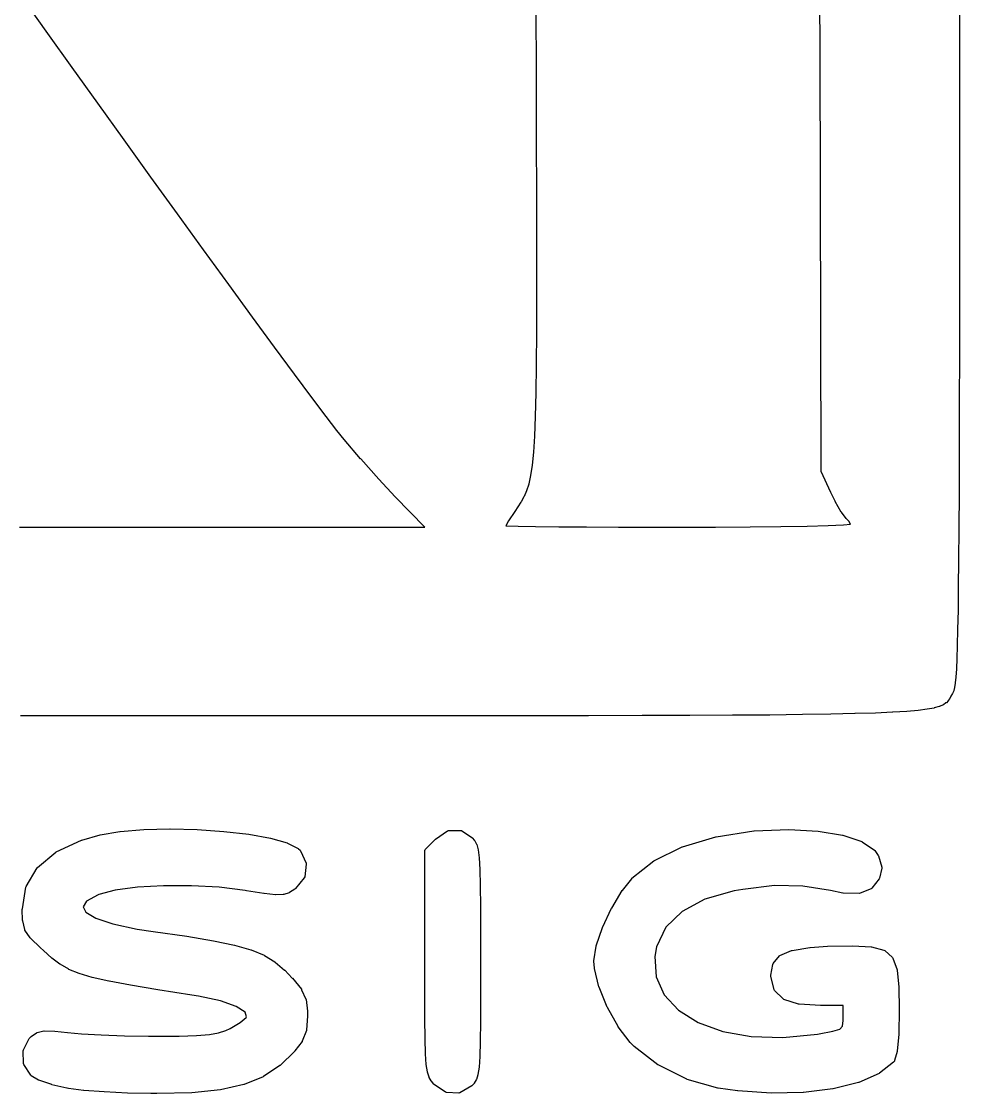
# Model space of a CAD drawing. Extents: x 2.5 to 13.9, y -9.4 to -3.9.
# Drawn here: x 13.0709 to 13.1745, y -8.0816 to -7.9631 of the extents above; entities that cross this region are included whole.
import ezdxf

# ---------------------------------------------------------------- set-up
doc = ezdxf.new("R2010")
doc.units = 0
doc.header["$MEASUREMENT"] = 0
doc.layers.add('BLACK', color=7, linetype='CONTINUOUS')

msp = doc.modelspace()

# ---------------------------------------------------------------- linework, layer by layer
at = {"layer": 'BLACK', "linetype": 'CONTINUOUS'}
for p, q in [((13.15906, -7.96644), (13.15894, -7.92031)), ((13.17446, -7.96018), (13.17446, -7.96965)), ((13.07377, -7.96446), (13.07125, -7.96091)), ((13.12767, -7.96169), (13.12769, -7.96874)), ((13.07647, -7.96824), (13.07377, -7.96446)), ((13.07377, -7.96446), (13.07377, -7.96446)), ((13.15918, -8.01278), (13.15906, -7.96644)), ((13.0793, -7.97219), (13.07647, -7.96824)), ((13.07647, -7.96824), (13.07647, -7.96824)), ((13.12769, -7.96874), (13.12771, -7.97602)), ((13.17446, -7.96965), (13.17446, -7.9783)), ((13.08221, -7.97624), (13.0793, -7.97219)), ((13.0793, -7.97219), (13.0793, -7.97219)), ((13.08516, -7.98033), (13.08221, -7.97624)), ((13.08221, -7.97624), (13.08221, -7.97624)), ((13.12771, -7.97602), (13.12771, -7.97602)), ((13.12771, -7.97602), (13.12773, -7.98248)), ((13.17446, -7.9783), (13.17445, -7.98618)), ((13.17446, -7.9783), (13.17446, -7.9783)), ((13.08809, -7.98439), (13.08516, -7.98033)), ((13.08516, -7.98033), (13.08516, -7.98033)), ((13.12773, -7.98248), (13.12773, -7.98248)), ((13.12773, -7.98248), (13.12774, -7.98815)), ((13.08809, -7.9844), (13.08809, -7.98439)), ((13.09097, -7.98837), (13.08809, -7.9844)), ((13.17445, -7.98618), (13.17445, -7.98618)), ((13.17445, -7.98618), (13.17445, -7.99331)), ((13.09375, -7.99219), (13.09097, -7.98837)), ((13.09097, -7.98837), (13.09097, -7.98837)), ((13.12774, -7.98815), (13.12774, -7.98815)), ((13.12774, -7.98815), (13.12774, -7.99311)), ((13.09638, -7.9958), (13.09375, -7.99219)), ((13.09375, -7.99219), (13.09375, -7.99219)), ((13.12774, -7.99311), (13.12773, -7.99739)), ((13.12774, -7.99311), (13.12774, -7.99311)), ((13.17445, -7.99331), (13.17444, -7.99974)), ((13.17445, -7.99331), (13.17445, -7.99331)), ((13.09882, -7.99912), (13.09638, -7.9958)), ((13.09638, -7.9958), (13.09638, -7.9958)), ((13.12773, -7.99739), (13.12771, -8.00106)), ((13.12773, -7.99739), (13.12773, -7.99739)), ((13.09882, -7.99913), (13.09882, -7.99912)), ((13.10101, -8.0021), (13.09882, -7.99913)), ((13.17444, -7.99975), (13.17443, -8.00551)), ((13.17444, -7.99974), (13.17444, -7.99975)), ((13.12771, -8.00106), (13.12766, -8.00417)), ((13.12771, -8.00106), (13.12771, -8.00106)), ((13.10292, -8.00467), (13.10101, -8.0021)), ((13.10101, -8.0021), (13.10101, -8.0021)), ((13.12766, -8.00417), (13.1276, -8.00678)), ((13.12766, -8.00417), (13.12766, -8.00417)), ((13.1045, -8.00677), (13.10292, -8.00467)), ((13.10292, -8.00467), (13.10292, -8.00467)), ((13.17443, -8.00551), (13.17441, -8.01065)), ((13.17443, -8.00551), (13.17443, -8.00551)), ((13.1057, -8.00833), (13.1045, -8.00677)), ((13.1045, -8.00677), (13.1045, -8.00677)), ((13.1276, -8.00678), (13.12751, -8.00894)), ((13.1276, -8.00678), (13.1276, -8.00678)), ((13.10651, -8.00933), (13.1057, -8.00833)), ((13.1057, -8.00833), (13.1057, -8.00833)), ((13.10832, -8.01147), (13.10651, -8.00933)), ((13.10651, -8.00933), (13.10651, -8.00933)), ((13.12751, -8.00895), (13.1274, -8.01071)), ((13.12751, -8.00894), (13.12751, -8.00895)), ((13.10833, -8.01147), (13.10832, -8.01147)), ((13.11031, -8.0137), (13.10833, -8.01147)), ((13.1274, -8.01072), (13.12726, -8.01215)), ((13.1274, -8.01071), (13.1274, -8.01072)), ((13.17441, -8.01065), (13.1744, -8.01519)), ((13.17441, -8.01065), (13.17441, -8.01065)), ((13.12726, -8.01216), (13.12709, -8.0133)), ((13.12726, -8.01215), (13.12726, -8.01216)), ((13.15919, -8.01286), (13.15918, -8.01278)), ((13.16024, -8.01518), (13.15919, -8.01286)), ((13.11215, -8.01566), (13.11031, -8.0137)), ((13.11031, -8.0137), (13.11031, -8.0137)), ((13.12709, -8.01332), (13.12689, -8.01423)), ((13.12709, -8.0133), (13.12709, -8.01332)), ((13.12663, -8.01501), (13.12636, -8.01564)), ((13.12664, -8.01499), (13.12663, -8.01501)), ((13.12688, -8.01425), (13.12664, -8.01499)), ((13.12689, -8.01423), (13.12688, -8.01425)), ((13.16025, -8.01518), (13.16024, -8.01518)), ((13.16071, -8.01615), (13.16025, -8.01518)), ((13.1744, -8.01519), (13.17438, -8.01918)), ((13.1744, -8.01519), (13.1744, -8.01519)), ((13.11215, -8.01567), (13.11215, -8.01566)), ((13.11542, -8.01902), (13.11215, -8.01567)), ((13.12602, -8.01623), (13.12566, -8.01678)), ((13.12603, -8.01622), (13.12602, -8.01623)), ((13.12635, -8.01565), (13.12603, -8.01622)), ((13.12636, -8.01564), (13.12635, -8.01565)), ((13.16072, -8.01616), (13.16071, -8.01615)), ((13.1614, -8.01735), (13.16072, -8.01616)), ((13.12533, -8.01727), (13.12465, -8.0183)), ((13.12566, -8.01678), (13.12533, -8.01727)), ((13.12566, -8.01678), (13.12566, -8.01678)), ((13.16141, -8.01737), (13.1614, -8.01735)), ((13.16193, -8.01805), (13.16141, -8.01737)), ((13.12465, -8.0183), (13.12434, -8.01885)), ((13.12434, -8.01885), (13.12448, -8.01886)), ((13.12448, -8.01886), (13.1257, -8.0189)), ((13.15763, -8.0189), (13.15996, -8.01884)), ((13.15996, -8.01884), (13.16163, -8.01876)), ((13.16163, -8.01876), (13.16242, -8.01869)), ((13.16195, -8.01807), (13.16193, -8.01805)), ((13.16224, -8.01836), (13.16195, -8.01807)), ((13.16242, -8.01869), (13.16224, -8.01836)), ((13.07063, -8.01902), (13.11542, -8.01902)), ((13.1257, -8.0189), (13.12764, -8.01894)), ((13.12764, -8.01894), (13.12764, -8.01894)), ((13.12764, -8.01894), (13.13019, -8.01897)), ((13.13019, -8.01897), (13.13019, -8.01897)), ((13.13019, -8.01897), (13.13327, -8.01899)), ((13.13327, -8.01899), (13.13327, -8.01899)), ((13.13327, -8.01899), (13.13679, -8.01901)), ((13.13679, -8.01901), (13.13679, -8.01901)), ((13.13679, -8.01901), (13.14066, -8.01902)), ((13.14066, -8.01902), (13.14066, -8.01902)), ((13.14066, -8.01902), (13.14337, -8.01902)), ((13.14337, -8.01902), (13.14751, -8.01901)), ((13.14751, -8.01901), (13.15132, -8.01899)), ((13.15132, -8.01899), (13.15472, -8.01895)), ((13.15472, -8.01895), (13.15763, -8.0189)), ((13.17438, -8.01918), (13.17435, -8.02265)), ((13.17438, -8.01918), (13.17438, -8.01918)), ((13.17435, -8.02265), (13.17432, -8.02564)), ((13.17435, -8.02265), (13.17435, -8.02265)), ((13.17432, -8.02564), (13.17429, -8.02819)), ((13.17432, -8.02564), (13.17432, -8.02564)), ((13.17429, -8.02819), (13.17425, -8.03032)), ((13.17429, -8.02819), (13.17429, -8.02819)), ((13.17425, -8.03033), (13.17421, -8.03209)), ((13.17425, -8.03032), (13.17425, -8.03033)), ((13.17421, -8.0321), (13.17416, -8.03353)), ((13.17421, -8.03209), (13.17421, -8.0321)), ((13.17416, -8.03353), (13.17411, -8.03467)), ((13.17416, -8.03353), (13.17416, -8.03353)), ((13.17411, -8.03468), (13.17405, -8.03556)), ((13.17411, -8.03467), (13.17411, -8.03468)), ((13.17398, -8.03623), (13.17391, -8.03671)), ((13.17405, -8.03557), (13.17398, -8.03622)), ((13.17398, -8.03622), (13.17398, -8.03623)), ((13.17405, -8.03556), (13.17405, -8.03557)), ((13.17351, -8.03767), (13.17337, -8.03792)), ((13.17367, -8.0374), (13.17351, -8.03767)), ((13.17372, -8.03732), (13.17367, -8.0374)), ((13.17367, -8.0374), (13.17367, -8.0374)), ((13.17373, -8.0373), (13.17372, -8.03732)), ((13.17382, -8.03708), (13.17373, -8.0373)), ((13.17383, -8.03705), (13.17382, -8.03708)), ((13.17391, -8.03673), (13.17383, -8.03705)), ((13.17391, -8.03671), (13.17391, -8.03673)), ((13.17164, -8.03899), (13.17089, -8.03913)), ((13.17166, -8.03898), (13.17164, -8.03899)), ((13.17222, -8.03883), (13.17166, -8.03898)), ((13.17224, -8.03882), (13.17222, -8.03883)), ((13.17265, -8.03864), (13.17224, -8.03882)), ((13.17268, -8.03863), (13.17265, -8.03864)), ((13.17296, -8.03843), (13.17268, -8.03863)), ((13.173, -8.03841), (13.17296, -8.03843)), ((13.17319, -8.03819), (13.173, -8.03841)), ((13.17322, -8.03817), (13.17319, -8.03819)), ((13.17337, -8.03793), (13.17322, -8.03817)), ((13.17337, -8.03792), (13.17337, -8.03793)), ((13.08128, -8.03985), (13.07077, -8.03985)), ((13.08279, -8.03985), (13.08128, -8.03985)), ((13.09324, -8.03985), (13.08279, -8.03985)), ((13.10284, -8.03986), (13.09324, -8.03985)), ((13.11163, -8.03986), (13.10284, -8.03986)), ((13.11964, -8.03986), (13.11163, -8.03986)), ((13.11163, -8.03986), (13.11163, -8.03986)), ((13.12692, -8.03985), (13.11964, -8.03986)), ((13.11964, -8.03986), (13.11964, -8.03986)), ((13.13349, -8.03984), (13.12692, -8.03985)), ((13.12692, -8.03985), (13.12692, -8.03985)), ((13.1394, -8.03983), (13.13349, -8.03984)), ((13.13349, -8.03984), (13.13349, -8.03984)), ((13.14468, -8.03981), (13.1394, -8.03983)), ((13.1394, -8.03983), (13.1394, -8.03983)), ((13.14937, -8.03979), (13.14468, -8.03981)), ((13.14468, -8.03981), (13.14468, -8.03981)), ((13.1535, -8.03976), (13.14937, -8.03979)), ((13.14937, -8.03979), (13.14937, -8.03979)), ((13.15711, -8.03972), (13.1535, -8.03976)), ((13.1535, -8.03976), (13.1535, -8.03976)), ((13.16024, -8.03967), (13.15711, -8.03972)), ((13.15711, -8.03972), (13.15711, -8.03972)), ((13.16291, -8.03961), (13.16024, -8.03967)), ((13.16024, -8.03967), (13.16024, -8.03967)), ((13.16292, -8.03961), (13.16291, -8.03961)), ((13.16518, -8.03954), (13.16292, -8.03961)), ((13.16707, -8.03946), (13.16518, -8.03954)), ((13.16518, -8.03954), (13.16518, -8.03954)), ((13.16708, -8.03946), (13.16707, -8.03946)), ((13.16863, -8.03936), (13.16708, -8.03946)), ((13.16864, -8.03936), (13.16863, -8.03936)), ((13.16988, -8.03925), (13.16864, -8.03936)), ((13.16989, -8.03925), (13.16988, -8.03925)), ((13.17088, -8.03913), (13.16989, -8.03925)), ((13.17089, -8.03913), (13.17088, -8.03913)), ((13.07754, -8.05358), (13.07954, -8.05299)), ((13.07954, -8.05299), (13.07956, -8.05299)), ((13.07956, -8.05299), (13.08174, -8.05261)), ((13.08174, -8.05261), (13.08176, -8.05261)), ((13.08176, -8.05261), (13.08437, -8.05239)), ((13.08437, -8.05239), (13.08438, -8.05239)), ((13.08438, -8.05239), (13.08726, -8.05233)), ((13.08726, -8.05233), (13.08727, -8.05233)), ((13.08727, -8.05233), (13.09026, -8.05241)), ((13.09026, -8.05241), (13.09027, -8.05241)), ((13.09027, -8.05241), (13.09321, -8.05261)), ((13.09321, -8.05261), (13.09322, -8.05261)), ((13.09322, -8.05261), (13.09596, -8.05294)), ((13.09596, -8.05294), (13.09597, -8.05294)), ((13.09597, -8.05294), (13.09835, -8.05336)), ((13.11658, -8.05348), (13.11792, -8.05256)), ((13.11792, -8.05256), (13.11803, -8.05253)), ((13.11803, -8.05253), (13.11933, -8.0525)), ((13.11933, -8.0525), (13.11944, -8.05253)), ((13.11944, -8.05253), (13.12059, -8.05328)), ((13.14385, -8.05431), (13.14754, -8.05321)), ((13.14754, -8.05321), (13.14757, -8.0532)), ((13.14757, -8.0532), (13.15174, -8.05256)), ((13.15174, -8.05256), (13.15176, -8.05256)), ((13.15176, -8.05256), (13.15559, -8.0524)), ((13.15559, -8.0524), (13.15561, -8.0524)), ((13.15561, -8.0524), (13.15883, -8.05258)), ((13.15883, -8.05258), (13.15885, -8.05258)), ((13.15885, -8.05258), (13.16155, -8.05303)), ((13.16155, -8.05303), (13.16158, -8.05304)), ((13.16158, -8.05304), (13.16365, -8.05374)), ((13.0747, -8.05489), (13.07751, -8.05359)), ((13.07751, -8.05359), (13.07754, -8.05358)), ((13.09835, -8.05336), (13.09837, -8.05337)), ((13.09837, -8.05337), (13.10022, -8.05388)), ((13.10022, -8.05388), (13.10025, -8.0539)), ((13.10025, -8.0539), (13.10142, -8.05449)), ((13.11546, -8.0546), (13.11655, -8.05351)), ((13.11655, -8.05351), (13.11658, -8.05348)), ((13.12059, -8.05328), (13.12063, -8.05331)), ((13.12063, -8.05331), (13.12089, -8.05361)), ((13.12089, -8.05361), (13.12092, -8.05365)), ((13.12092, -8.05365), (13.12112, -8.05403)), ((13.12112, -8.05403), (13.12114, -8.05407)), ((13.12114, -8.05407), (13.12129, -8.05465)), ((13.14071, -8.05586), (13.14382, -8.05433)), ((13.14382, -8.05433), (13.14385, -8.05431)), ((13.16365, -8.05374), (13.1637, -8.05377)), ((13.1637, -8.05377), (13.16505, -8.05469)), ((13.07264, -8.0566), (13.07466, -8.05492)), ((13.07466, -8.05492), (13.0747, -8.05489)), ((13.10142, -8.05449), (13.10147, -8.05453)), ((13.10147, -8.05453), (13.10164, -8.0547)), ((13.10164, -8.0547), (13.10169, -8.05476)), ((13.10169, -8.05476), (13.10231, -8.05612)), ((13.1154, -8.05474), (13.11546, -8.0546)), ((13.1154, -8.06706), (13.1154, -8.05474)), ((13.12129, -8.05465), (13.1213, -8.05467)), ((13.1213, -8.05467), (13.12141, -8.05554)), ((13.12141, -8.05554), (13.12141, -8.05555)), ((13.12141, -8.05555), (13.12149, -8.05682)), ((13.16505, -8.05469), (13.1651, -8.05474)), ((13.1651, -8.05474), (13.16547, -8.05527)), ((13.16547, -8.05527), (13.16549, -8.05533)), ((13.16549, -8.05533), (13.16587, -8.05655)), ((13.07139, -8.0587), (13.0726, -8.05665)), ((13.0726, -8.05665), (13.07264, -8.0566)), ((13.10232, -8.05623), (13.10214, -8.05763)), ((13.10231, -8.05612), (13.10232, -8.05623)), ((13.13828, -8.0578), (13.14068, -8.05588)), ((13.14068, -8.05588), (13.14071, -8.05586)), ((13.16587, -8.05666), (13.16562, -8.05777)), ((13.16587, -8.05655), (13.16587, -8.05666)), ((13.10209, -8.05773), (13.10113, -8.05892)), ((13.10214, -8.05763), (13.10209, -8.05773)), ((13.12149, -8.05682), (13.12149, -8.05682)), ((13.12149, -8.05682), (13.12153, -8.05858)), ((13.13722, -8.05913), (13.13825, -8.05784)), ((13.13825, -8.05784), (13.13828, -8.0578)), ((13.16558, -8.05784), (13.16479, -8.0589)), ((13.16562, -8.05777), (13.16558, -8.05784)), ((13.07096, -8.06118), (13.07136, -8.05877)), ((13.07136, -8.05877), (13.07139, -8.0587)), ((13.08122, -8.0591), (13.07942, -8.05957)), ((13.08367, -8.05878), (13.08122, -8.0591)), ((13.08655, -8.05862), (13.08367, -8.05878)), ((13.08964, -8.05862), (13.08655, -8.05862)), ((13.09271, -8.05879), (13.08964, -8.05862)), ((13.09557, -8.05914), (13.09271, -8.05879)), ((13.09572, -8.05917), (13.09557, -8.05914)), ((13.10104, -8.059), (13.10047, -8.05937)), ((13.10105, -8.05899), (13.10104, -8.059)), ((13.10109, -8.05896), (13.10105, -8.05899)), ((13.10113, -8.05892), (13.10109, -8.05896)), ((13.12153, -8.05858), (13.12153, -8.05859)), ((13.12153, -8.05859), (13.12156, -8.06095)), ((13.13721, -8.05915), (13.13722, -8.05913)), ((13.15052, -8.05902), (13.14957, -8.05919)), ((13.15402, -8.0586), (13.15052, -8.05902)), ((13.15714, -8.05865), (13.15402, -8.0586)), ((13.16019, -8.05916), (13.15714, -8.05865)), ((13.16471, -8.05896), (13.16347, -8.05945)), ((13.16479, -8.0589), (13.16471, -8.05896)), ((13.07806, -8.06032), (13.07768, -8.06094)), ((13.07933, -8.05961), (13.07806, -8.06032)), ((13.07942, -8.05957), (13.07933, -8.05961)), ((13.09764, -8.05947), (13.09572, -8.05917)), ((13.09572, -8.05917), (13.09572, -8.05917)), ((13.09765, -8.05947), (13.09764, -8.05947)), ((13.09892, -8.05962), (13.09765, -8.05947)), ((13.09895, -8.05962), (13.09892, -8.05962)), ((13.09977, -8.05959), (13.09895, -8.05962)), ((13.09983, -8.05958), (13.09977, -8.05959)), ((13.10042, -8.05939), (13.09983, -8.05958)), ((13.10047, -8.05937), (13.10042, -8.05939)), ((13.13605, -8.06109), (13.13721, -8.05915)), ((13.14633, -8.0601), (13.14381, -8.06145)), ((13.14957, -8.05919), (13.14633, -8.0601)), ((13.16157, -8.05943), (13.16019, -8.05916)), ((13.16161, -8.05943), (13.16157, -8.05943)), ((13.1634, -8.05947), (13.16161, -8.05943)), ((13.16347, -8.05945), (13.1634, -8.05947)), ((13.07095, -8.06122), (13.07096, -8.06118)), ((13.07099, -8.06245), (13.07095, -8.06122)), ((13.07768, -8.06094), (13.07797, -8.06152)), ((13.12156, -8.06095), (13.12156, -8.06095)), ((13.12156, -8.06095), (13.12157, -8.06402)), ((13.13504, -8.06323), (13.13604, -8.06111)), ((13.13604, -8.06111), (13.13605, -8.06109)), ((13.14381, -8.06145), (13.14204, -8.0632)), ((13.071, -8.06249), (13.07099, -8.06245)), ((13.07122, -8.06346), (13.071, -8.06249)), ((13.07797, -8.06152), (13.07906, -8.06219)), ((13.07906, -8.06219), (13.08097, -8.06283)), ((13.07125, -8.06353), (13.07122, -8.06346)), ((13.07184, -8.06438), (13.07125, -8.06353)), ((13.08097, -8.06283), (13.08363, -8.0634)), ((13.08363, -8.0634), (13.0854, -8.06367)), ((13.0854, -8.06367), (13.0854, -8.06367)), ((13.0854, -8.06367), (13.08911, -8.0642)), ((13.13434, -8.06526), (13.13503, -8.06324)), ((13.13503, -8.06324), (13.13504, -8.06323)), ((13.14204, -8.0632), (13.14101, -8.06535)), ((13.07186, -8.06441), (13.07184, -8.06438)), ((13.07296, -8.06549), (13.07186, -8.06441)), ((13.08911, -8.0642), (13.08911, -8.0642)), ((13.08911, -8.0642), (13.09206, -8.06469)), ((13.09206, -8.06469), (13.09207, -8.06469)), ((13.09207, -8.06469), (13.09439, -8.06517)), ((13.12157, -8.06402), (13.12157, -8.06402)), ((13.12157, -8.06402), (13.12157, -8.067)), ((13.07297, -8.06549), (13.07296, -8.06549)), ((13.07328, -8.06578), (13.07297, -8.06549)), ((13.07422, -8.06661), (13.07328, -8.06578)), ((13.07328, -8.06578), (13.07328, -8.06578)), ((13.09439, -8.06517), (13.0944, -8.06517)), ((13.0944, -8.06517), (13.09621, -8.0657)), ((13.09621, -8.0657), (13.09623, -8.0657)), ((13.09623, -8.0657), (13.09766, -8.0663)), ((13.13407, -8.06691), (13.13433, -8.06529)), ((13.13433, -8.06529), (13.13434, -8.06526)), ((13.14101, -8.06535), (13.14081, -8.06644)), ((13.15463, -8.06632), (13.15591, -8.06577)), ((13.15591, -8.06577), (13.15596, -8.06576)), ((13.15596, -8.06576), (13.15794, -8.06543)), ((13.15794, -8.06543), (13.15796, -8.06543)), ((13.15796, -8.06543), (13.15987, -8.06531)), ((13.15987, -8.06531), (13.15988, -8.06531)), ((13.15988, -8.06531), (13.16266, -8.06525)), ((13.16266, -8.06525), (13.16267, -8.06525)), ((13.16267, -8.06525), (13.16469, -8.06535)), ((13.16469, -8.06535), (13.16474, -8.06536)), ((13.16474, -8.06536), (13.16611, -8.06574)), ((13.16611, -8.06574), (13.16619, -8.06578)), ((13.16619, -8.06578), (13.16705, -8.06655)), ((13.07423, -8.06662), (13.07422, -8.06661)), ((13.07511, -8.06728), (13.07423, -8.06662)), ((13.07513, -8.0673), (13.07511, -8.06728)), ((13.07608, -8.06785), (13.07513, -8.0673)), ((13.09766, -8.0663), (13.09769, -8.06632)), ((13.09769, -8.06632), (13.09886, -8.06704)), ((13.09886, -8.06704), (13.09888, -8.06706)), ((13.09888, -8.06706), (13.09992, -8.06795)), ((13.1154, -8.07037), (13.1154, -8.06706)), ((13.12157, -8.067), (13.12157, -8.067)), ((13.12157, -8.067), (13.12157, -8.07069)), ((13.13407, -8.06696), (13.13407, -8.06691)), ((13.13413, -8.06773), (13.13407, -8.06696)), ((13.14081, -8.06644), (13.14095, -8.06868)), ((13.15363, -8.06848), (13.15383, -8.06731)), ((13.15383, -8.06731), (13.15387, -8.06722)), ((13.15387, -8.06722), (13.15456, -8.06638)), ((13.15456, -8.06638), (13.15463, -8.06632)), ((13.16705, -8.06655), (13.1671, -8.06663)), ((13.1671, -8.06663), (13.16756, -8.0679)), ((13.0761, -8.06786), (13.07608, -8.06785)), ((13.07723, -8.06833), (13.0761, -8.06786)), ((13.07725, -8.06833), (13.07723, -8.06833)), ((13.07867, -8.06875), (13.07725, -8.06833)), ((13.09992, -8.06795), (13.09993, -8.06796)), ((13.09993, -8.06796), (13.10077, -8.06883)), ((13.13413, -8.06777), (13.13413, -8.06773)), ((13.13464, -8.06979), (13.13413, -8.06777)), ((13.15363, -8.06852), (13.15363, -8.06848)), ((13.15363, -8.06869), (13.15363, -8.06852)), ((13.16756, -8.0679), (13.16757, -8.06794)), ((13.16757, -8.06794), (13.16776, -8.06981)), ((13.07868, -8.06876), (13.07867, -8.06875)), ((13.08052, -8.06917), (13.07868, -8.06876)), ((13.08053, -8.06917), (13.08052, -8.06917)), ((13.0829, -8.0696), (13.08053, -8.06917)), ((13.08591, -8.0701), (13.0829, -8.0696)), ((13.0829, -8.0696), (13.0829, -8.0696)), ((13.10077, -8.06883), (13.10078, -8.06884)), ((13.10078, -8.06884), (13.10177, -8.07006)), ((13.13465, -8.06981), (13.13464, -8.06979)), ((13.14095, -8.06868), (13.14184, -8.07066)), ((13.15364, -8.06874), (13.15363, -8.06869)), ((13.15398, -8.07011), (13.15364, -8.06874)), ((13.08592, -8.0701), (13.08591, -8.0701)), ((13.08969, -8.07069), (13.08592, -8.0701)), ((13.09041, -8.07081), (13.08969, -8.07069)), ((13.08969, -8.07069), (13.08969, -8.07069)), ((13.09285, -8.07134), (13.09041, -8.07081)), ((13.10177, -8.07006), (13.1018, -8.0701)), ((13.1018, -8.0701), (13.10228, -8.07114)), ((13.11541, -8.07329), (13.1154, -8.07037)), ((13.1154, -8.07037), (13.1154, -8.07037)), ((13.12157, -8.07069), (13.12156, -8.0736)), ((13.12157, -8.07069), (13.12157, -8.07069)), ((13.13556, -8.07204), (13.13465, -8.06981)), ((13.14184, -8.07066), (13.14341, -8.07236)), ((13.15403, -8.0702), (13.15398, -8.07011)), ((13.15498, -8.07112), (13.15403, -8.0702)), ((13.16776, -8.06981), (13.16776, -8.06983)), ((13.16776, -8.06983), (13.16779, -8.07228)), ((13.09459, -8.07195), (13.09285, -8.07134)), ((13.09555, -8.07257), (13.09459, -8.07195)), ((13.10228, -8.07114), (13.1023, -8.0712)), ((13.1023, -8.0712), (13.10245, -8.07249)), ((13.13557, -8.07206), (13.13556, -8.07204)), ((13.13675, -8.07418), (13.13557, -8.07206)), ((13.15506, -8.07117), (13.15498, -8.07112)), ((13.15668, -8.07169), (13.15506, -8.07117)), ((13.15673, -8.0717), (13.15668, -8.07169)), ((13.15911, -8.07186), (13.15673, -8.0717)), ((13.15912, -8.07186), (13.15911, -8.07186)), ((13.16162, -8.07186), (13.15912, -8.07186)), ((13.16162, -8.07317), (13.16162, -8.07186)), ((13.09501, -8.07374), (13.09568, -8.07318)), ((13.09572, -8.07311), (13.09555, -8.07257)), ((13.09568, -8.07318), (13.09572, -8.07311)), ((13.10246, -8.073), (13.10234, -8.07456)), ((13.10245, -8.07249), (13.10245, -8.07251)), ((13.10245, -8.07251), (13.10246, -8.07298)), ((13.10246, -8.07298), (13.10246, -8.073)), ((13.11544, -8.07553), (13.11541, -8.07329)), ((13.11541, -8.07329), (13.11541, -8.07329)), ((13.14341, -8.07236), (13.14559, -8.07372)), ((13.16162, -8.07352), (13.16162, -8.07317)), ((13.16779, -8.07228), (13.16774, -8.07502)), ((13.16779, -8.07228), (13.16779, -8.07228)), ((13.09344, -8.07461), (13.09392, -8.07438)), ((13.09392, -8.07438), (13.09501, -8.07374)), ((13.12156, -8.0736), (13.12153, -8.07583)), ((13.12156, -8.0736), (13.12156, -8.0736)), ((13.13677, -8.07421), (13.13675, -8.07418)), ((13.13807, -8.07592), (13.13677, -8.07421)), ((13.14559, -8.07372), (13.1483, -8.07472)), ((13.16047, -8.0747), (13.16125, -8.07445)), ((13.16125, -8.07445), (13.16154, -8.07413)), ((13.16154, -8.07413), (13.16162, -8.07352)), ((13.07107, -8.07675), (13.07172, -8.0755)), ((13.07172, -8.0755), (13.07175, -8.07545)), ((13.07175, -8.07545), (13.0719, -8.07531)), ((13.0719, -8.07531), (13.07192, -8.07529)), ((13.07192, -8.07529), (13.07252, -8.07487)), ((13.07252, -8.07487), (13.07258, -8.07484)), ((13.07258, -8.07484), (13.07333, -8.07465)), ((13.07333, -8.07465), (13.07338, -8.07465)), ((13.07338, -8.07465), (13.07453, -8.07468)), ((13.07453, -8.07468), (13.07455, -8.07468)), ((13.07455, -8.07468), (13.07595, -8.07484)), ((13.07595, -8.07484), (13.0775, -8.07498)), ((13.0775, -8.07498), (13.07968, -8.0751)), ((13.07968, -8.0751), (13.08224, -8.07519)), ((13.08224, -8.07519), (13.0849, -8.07523)), ((13.0849, -8.07523), (13.0856, -8.07524)), ((13.0856, -8.07524), (13.08827, -8.07523)), ((13.08827, -8.07523), (13.09021, -8.07518)), ((13.09021, -8.07518), (13.09161, -8.07507)), ((13.09161, -8.07507), (13.09262, -8.07488)), ((13.09262, -8.07488), (13.09344, -8.07461)), ((13.10233, -8.07462), (13.10187, -8.07578)), ((13.10234, -8.07456), (13.10233, -8.07462)), ((13.11549, -8.07718), (13.11544, -8.07553)), ((13.11544, -8.07553), (13.11544, -8.07553)), ((13.1483, -8.07472), (13.15145, -8.07529)), ((13.15145, -8.07529), (13.15496, -8.0754)), ((13.15496, -8.0754), (13.15876, -8.07502)), ((13.15876, -8.07502), (13.15897, -8.07498)), ((13.15897, -8.07498), (13.16047, -8.0747)), ((13.16774, -8.07503), (13.16757, -8.07689)), ((13.16774, -8.07502), (13.16774, -8.07503)), ((13.07105, -8.07685), (13.07107, -8.07675)), ((13.0711, -8.07825), (13.07105, -8.07685)), ((13.10104, -8.07688), (13.09943, -8.07846)), ((13.10105, -8.07686), (13.10104, -8.07688)), ((13.10185, -8.07583), (13.10105, -8.07686)), ((13.10187, -8.07578), (13.10185, -8.07583)), ((13.12153, -8.07583), (13.12147, -8.07748)), ((13.12153, -8.07583), (13.12153, -8.07583)), ((13.13809, -8.07594), (13.13807, -8.07592)), ((13.13849, -8.07635), (13.13809, -8.07594)), ((13.13851, -8.07636), (13.13849, -8.07635)), ((13.14115, -8.0784), (13.13851, -8.07636)), ((13.16757, -8.07689), (13.16756, -8.07693)), ((13.11549, -8.07719), (13.11549, -8.07718)), ((13.11557, -8.07837), (13.11549, -8.07719)), ((13.12147, -8.07749), (13.12139, -8.07866)), ((13.12147, -8.07748), (13.12147, -8.07749)), ((13.16716, -8.0781), (13.16563, -8.07934)), ((13.1672, -8.07806), (13.16716, -8.0781)), ((13.16726, -8.07798), (13.1672, -8.07806)), ((13.16728, -8.07792), (13.16726, -8.07798)), ((13.16756, -8.07693), (13.16728, -8.07792)), ((13.07113, -8.07835), (13.0711, -8.07825)), ((13.07188, -8.07955), (13.07113, -8.07835)), ((13.0994, -8.07849), (13.0976, -8.07969)), ((13.09943, -8.07846), (13.0994, -8.07849)), ((13.11557, -8.07838), (13.11557, -8.07837)), ((13.11569, -8.07919), (13.11557, -8.07838)), ((13.1157, -8.07922), (13.11569, -8.07919)), ((13.11587, -8.07976), (13.1157, -8.07922)), ((13.12139, -8.07867), (13.12127, -8.07947)), ((13.12139, -8.07866), (13.12139, -8.07867)), ((13.14118, -8.07842), (13.14115, -8.0784)), ((13.14434, -8.07999), (13.14118, -8.07842)), ((13.07195, -8.07962), (13.07188, -8.07955)), ((13.07275, -8.08008), (13.07195, -8.07962)), ((13.07278, -8.08009), (13.07275, -8.08008)), ((13.0742, -8.08059), (13.07278, -8.08009)), ((13.09757, -8.07971), (13.09545, -8.08058)), ((13.0976, -8.07969), (13.09757, -8.07971)), ((13.11589, -8.0798), (13.11587, -8.07976)), ((13.11611, -8.08018), (13.11589, -8.0798)), ((13.11613, -8.08021), (13.11611, -8.08018)), ((13.11641, -8.08054), (13.11613, -8.08021)), ((13.12084, -8.08045), (13.12063, -8.08069)), ((13.12086, -8.08042), (13.12084, -8.08045)), ((13.12108, -8.08007), (13.12086, -8.08042)), ((13.1211, -8.08002), (13.12108, -8.08007)), ((13.12126, -8.0795), (13.1211, -8.08002)), ((13.12127, -8.07947), (13.12126, -8.0795)), ((13.14437, -8.08001), (13.14434, -8.07999)), ((13.14776, -8.08097), (13.14437, -8.08001)), ((13.16331, -8.08036), (13.16049, -8.08106)), ((13.16334, -8.08035), (13.16331, -8.08036)), ((13.16559, -8.07937), (13.16334, -8.08035)), ((13.16563, -8.07934), (13.16559, -8.07937)), ((13.07422, -8.0806), (13.0742, -8.08059)), ((13.07589, -8.08099), (13.07422, -8.0806)), ((13.0759, -8.08099), (13.07589, -8.08099)), ((13.07604, -8.08102), (13.0759, -8.08099)), ((13.07605, -8.08102), (13.07604, -8.08102)), ((13.07773, -8.08123), (13.07605, -8.08102)), ((13.07774, -8.08123), (13.07773, -8.08123)), ((13.08, -8.0814), (13.07774, -8.08123)), ((13.08256, -8.08152), (13.08, -8.0814)), ((13.08, -8.0814), (13.08, -8.0814)), ((13.08257, -8.08152), (13.08256, -8.08152)), ((13.08515, -8.08157), (13.08257, -8.08152)), ((13.08579, -8.08158), (13.08515, -8.08157)), ((13.08515, -8.08157), (13.08515, -8.08157)), ((13.0858, -8.08158), (13.08579, -8.08158)), ((13.08967, -8.08148), (13.0858, -8.08158)), ((13.08968, -8.08148), (13.08967, -8.08148)), ((13.09283, -8.08116), (13.08968, -8.08148)), ((13.09286, -8.08116), (13.09283, -8.08116)), ((13.09542, -8.08059), (13.09286, -8.08116)), ((13.09545, -8.08058), (13.09542, -8.08059)), ((13.11645, -8.08058), (13.11641, -8.08054)), ((13.11769, -8.08142), (13.11645, -8.08058)), ((13.11779, -8.08146), (13.11769, -8.08142)), ((13.11918, -8.08153), (13.11779, -8.08146)), ((13.11929, -8.0815), (13.11918, -8.08153)), ((13.12059, -8.08072), (13.11929, -8.0815)), ((13.12063, -8.08069), (13.12059, -8.08072)), ((13.14779, -8.08097), (13.14776, -8.08097)), ((13.14995, -8.08129), (13.14779, -8.08097)), ((13.14997, -8.08129), (13.14995, -8.08129)), ((13.15365, -8.08155), (13.14997, -8.08129)), ((13.15367, -8.08155), (13.15365, -8.08155)), ((13.1572, -8.08147), (13.15367, -8.08155)), ((13.15722, -8.08147), (13.1572, -8.08147)), ((13.16047, -8.08107), (13.15722, -8.08147)), ((13.16049, -8.08106), (13.16047, -8.08107))]:
    msp.add_line(p, q, dxfattribs=at)

doc.saveas('drawing.dxf')
